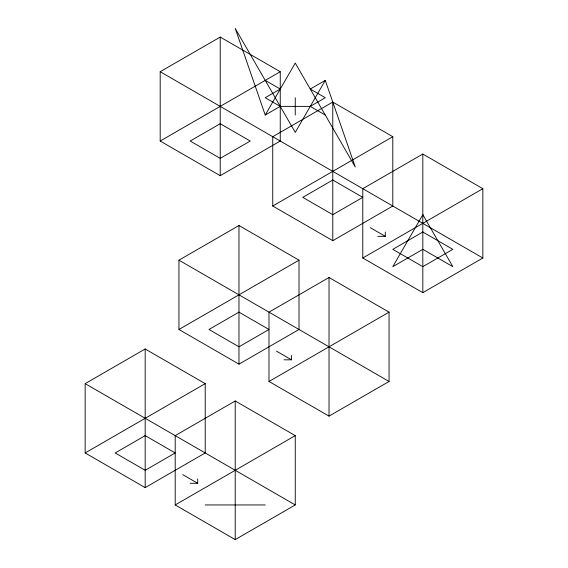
<?xml version="1.0" encoding="UTF-8"?>
<svg xmlns="http://www.w3.org/2000/svg" width="568" height="568" viewBox="0 0 568 568"><rect width="100%" height="100%" fill="white"/><g stroke="black" fill="none" stroke-linecap="round" stroke-linejoin="round"><path stroke-width="0.85" d="M325.272 80.386L295.253 132.372L235.223 28.4L265.242 115.041L295.253 63.055L355.284 167.035L325.272 80.386L310.263 89.048L325.272 97.717L310.263 106.379L280.251 106.379L265.242 97.717L280.251 89.048L265.242 80.386M160.19 71.724L220.221 37.062L280.251 71.724L280.251 141.034L220.221 175.697L160.19 141.034L160.19 71.724L482.843 258.007L482.843 188.69L422.819 154.034L362.789 188.69L362.789 258.007L422.819 292.662L482.843 258.007M160.19 141.034L280.251 71.724M265.242 115.041L280.251 106.379M332.777 102.048L272.746 136.703L272.746 206.021L332.777 240.676L392.8 206.021L392.8 136.703L332.777 102.048L332.777 240.676M178.948 260.172L238.979 225.517L299.009 260.172L299.009 329.49L238.979 364.145L178.948 329.49L178.948 260.172L389.052 381.476L389.052 312.159L329.021 277.503L268.991 312.159L268.991 381.476L329.021 416.131L389.052 381.476M272.746 206.021L392.8 136.703M85.157 383.641L145.181 348.986L205.211 383.641L205.211 452.959L145.181 487.614L85.157 452.959L85.157 383.641L295.253 504.945L295.253 435.628L235.223 400.972L175.2 435.628L175.2 504.945L235.223 539.6L295.253 504.945M178.948 329.49L299.009 260.172M362.789 258.007L482.843 188.69M85.157 452.959L205.211 383.641M268.991 381.476L389.052 312.159M175.2 504.945L295.253 435.628M377.798 236.345L385.296 236.345L385.296 232.014M284 359.814L291.505 359.814L291.505 355.483M190.202 483.283L197.707 483.283L197.707 478.952M205.211 504.945L265.242 504.945M310.263 106.379L325.272 115.041M370.293 227.683L385.296 236.345M276.495 351.152L291.505 359.814M182.704 474.621L197.707 483.283M422.819 154.034L422.819 292.662M329.021 277.503L329.021 416.131M295.253 97.717L295.253 115.041M238.979 225.517L238.979 364.145M235.223 400.972L235.223 539.6M220.221 37.062L220.221 175.697M145.181 348.986L145.181 487.614M422.819 214.683L392.8 266.669L422.819 249.345L452.831 266.669L422.819 214.683M220.221 123.71L190.202 141.034L220.221 158.365L250.232 141.034L220.221 123.71M332.777 180.028L302.758 197.359L332.777 214.683L362.789 197.359L332.777 180.028M238.979 312.159L208.967 329.49L238.979 346.814L268.991 329.49L238.979 312.159M422.819 232.014L392.8 249.345L422.819 266.669L452.831 249.345L422.819 232.014M145.181 435.628L115.169 452.959L145.181 470.283L175.2 452.959L145.181 435.628"/></g></svg>
